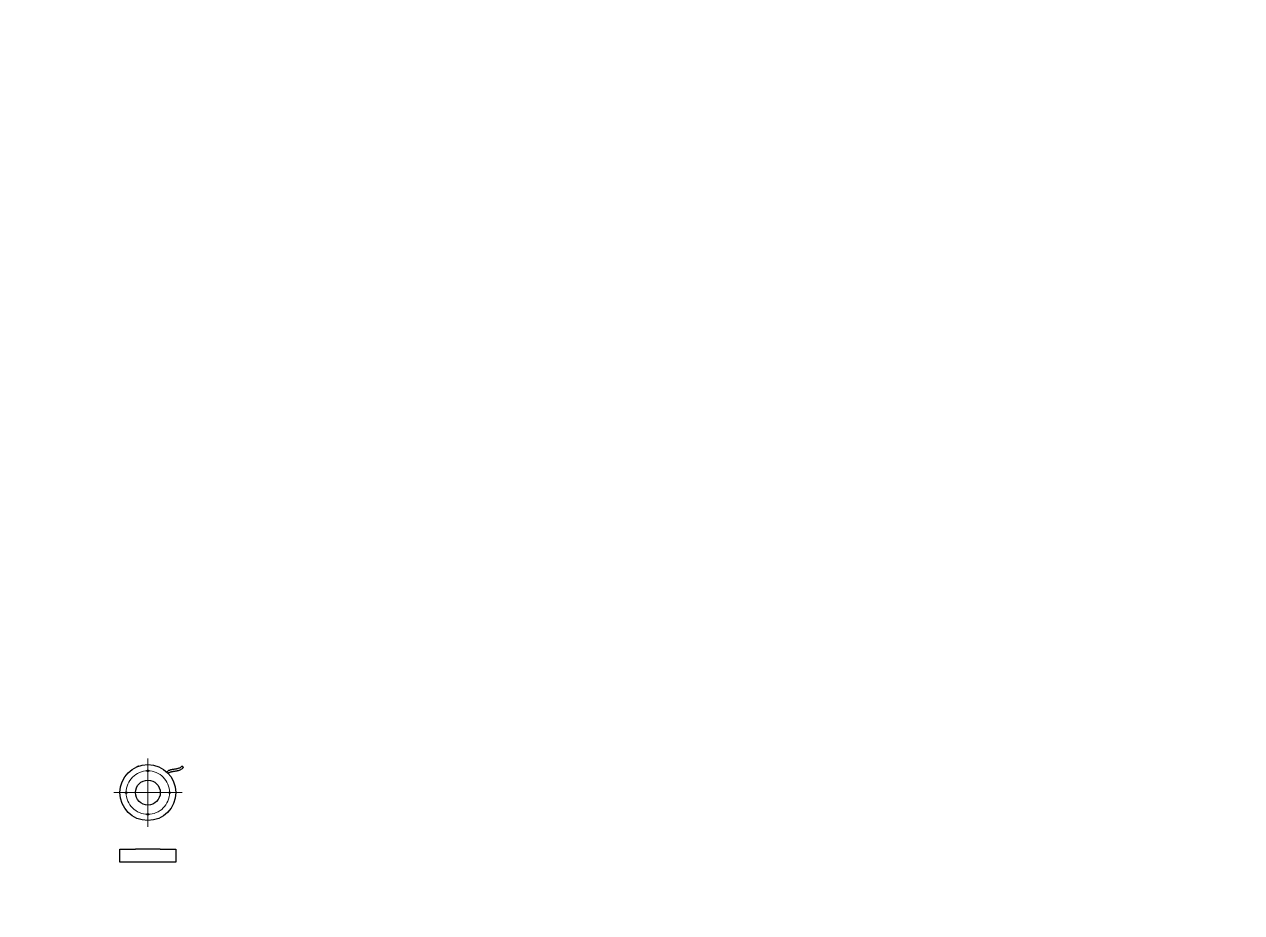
# Paper-space layout 'A3_1_5' of a CAD drawing. Header units: millimetres. Extents: x 0 to 392, y 0 to 286.
# The model-space entities are those that its viewports show. They can reach past a viewport. Long polylines and large blocks are cut down to what shows.
import ezdxf

# ---------------------------------------------------------------- set-up
doc = ezdxf.new("R2010")
doc.units = ezdxf.units.MM
doc.linetypes.add('CENTER', pattern=[2, 1.25, -0.25, 0.25, -0.25])
doc.layers.get('0').update_dxf_attribs({"lineweight": 30})
doc.layers.add('2KD_寸法１', color=7, linetype='Continuous', lineweight=15)
doc.layers.add('PINOFF', color=6, linetype='Continuous', lineweight=9)
doc.layers.get('PINOFF').freeze()

# ---------------------------------------------------------------- blocks, each defined once
blk = doc.blocks.new('A$C3D23413D')
for p, q in [((0, 0), (0, 20.5)), ((0, 20.5), (25, 20.5)), ((65, 20.5), (25, 20.5)), ((65, 20.5), (90, 20.5)), ((90, 20.5), (90, 0)), ((90, 0), (0, 0))]:
    blk.add_line(p, q)
blk = doc.blocks.new('A$C61913B9F')
for p, q in [((-17.9, 41.3), (-17.9, 41.3)), ((-15.1, 42.4), (-15.1, 42.4)), ((32.9, 30.7), (32.9, 30.8)), ((-42.4, -15.1), (-42.4, -15.1)), ((-30.8, -32.9), (-30.7, -32.9)), ((30.7, -32.9), (30.8, -32.9)), ((32.9, -30.8), (32.9, -30.7))]:
    blk.add_line(p, q)
at = {"flags": 128}
for points in [[(-15.1, 42.4), (-15.1, 42.4), (-15.2, 42.4), (-15.4, 42.3), (-15.7, 42.2), (-16, 42.1), (-16.4, 41.9), (-16.8, 41.8), (-17.1, 41.6), (-17.4, 41.5), (-17.7, 41.4), (-17.8, 41.3), (-17.9, 41.3), (-17.9, 41.3)], [(32.9, 30.8), (32.9, 30.8), (32.8, 30.8), (32.6, 31), (32.5, 31.1)], [(-32.9, -30.8), (-32.9, -30.8), (-32.8, -30.8), (-32.6, -31), (-32.4, -31.2), (-32.2, -31.5), (-31.9, -31.7), (-31.6, -32), (-31.3, -32.3), (-31.1, -32.5), (-30.9, -32.7), (-30.8, -32.8), (-30.8, -32.9)], [(30.8, -32.9), (30.8, -32.9), (30.8, -32.8), (31, -32.6), (31.2, -32.4), (31.5, -32.2), (31.7, -31.9), (32, -31.6), (32.3, -31.3), (32.5, -31.1), (32.7, -30.9), (32.8, -30.8), (32.9, -30.8)]]:
    blk.add_lwpolyline(points, dxfattribs=at)
for centre, radius in [((0, 0), 45), ((0, 0), 20), ((0, 35), 1.25), ((-35, 0), 1.25), ((35, 0), 1.25), ((0, -35), 1.25)]:
    blk.add_circle(centre, radius)
for points, knots in [([(55, 42.7), (54.6, 42.3), (53.9, 41.4), (52.6, 40.3), (51, 39.4), (49.1, 38.8), (47.2, 38.3), (45.5, 37.9), (44.1, 37.7), (42.7, 37.5), (41.4, 37.3), (40, 37.1), (38.7, 36.9), (37.3, 36.6), (36, 36.2), (34.7, 35.8), (33.4, 35.3), (32.1, 34.6), (31.1, 33.9), (30.5, 33.3), (30.4, 33.2)], [0, 0, 0, 0, 0.063396, 0.123627, 0.182832, 0.267506, 0.341898, 0.404734, 0.457022, 0.507468, 0.557597, 0.607291, 0.656563, 0.706039, 0.763473, 0.808241, 0.858027, 0.912522, 0.971945, 1, 1, 1, 1]), ([(32.5, 31.1), (32.8, 31.4), (33.4, 31.8), (34.2, 32.3), (35, 32.7), (36, 33), (37.2, 33.4), (38.7, 33.7), (40.1, 34), (41.6, 34.3), (43.1, 34.5), (45, 34.8), (46.8, 35.1), (48.6, 35.5), (50.3, 36), (52.1, 36.6), (53.9, 37.6), (55.6, 39), (56.8, 40.1), (57.3, 40.6)], [0, 0, 0, 0, 0.043187, 0.080175, 0.110245, 0.137807, 0.19331, 0.24915, 0.305659, 0.354906, 0.413716, 0.482345, 0.561163, 0.619799, 0.683752, 0.752993, 0.827944, 0.910318, 1, 1, 1, 1]), ([(57.3, 40.6), (57.3, 40.6), (57.3, 40.7), (57.1, 40.8), (56.9, 41), (56.5, 41.3), (56.2, 41.7), (55.8, 42), (55.5, 42.3), (55.2, 42.5), (55, 42.7), (55, 42.7), (55, 42.7)], [0, 0, 0, 0, 0.089916, 0.203887, 0.2943, 0.39433, 0.5, 0.60567, 0.7057, 0.796113, 0.910085, 1, 1, 1, 1])]:
    blk.add_open_spline(points, degree=3, knots=knots)

msp = doc.modelspace()

# ---------------------------------------------------------------- linework, layer by layer
at = {"layer": '2KD_寸法１', "linetype": 'CENTER', "ltscale": 10}
for p, q in [((196.373, 135.781), (196.373, 245.781)), ((141.373, 190.781), (251.373, 190.781))]:
    msp.add_line(p, q, dxfattribs=at)
msp.add_circle((196.373, 190.781), 35, dxfattribs=at)

# ---------------------------------------------------------------- block references
for name, p in [('A$C61913B9F', (196.373, 190.781)), ('A$C3D23413D', (151.373, 78.938))]:
    msp.add_blockref(name, p)

psp = doc.layouts.new('A3_1_5')

# ---------------------------------------------------------------- viewports
at = {"layer": 'PINOFF', "color": 7, "lineweight": 0}
psp.add_viewport(center=(195.5, 142.5), size=(392, 286), view_center_point=(977.5, 712.5), view_height=1430.0001, dxfattribs=at)

doc.saveas('drawing.dxf')
